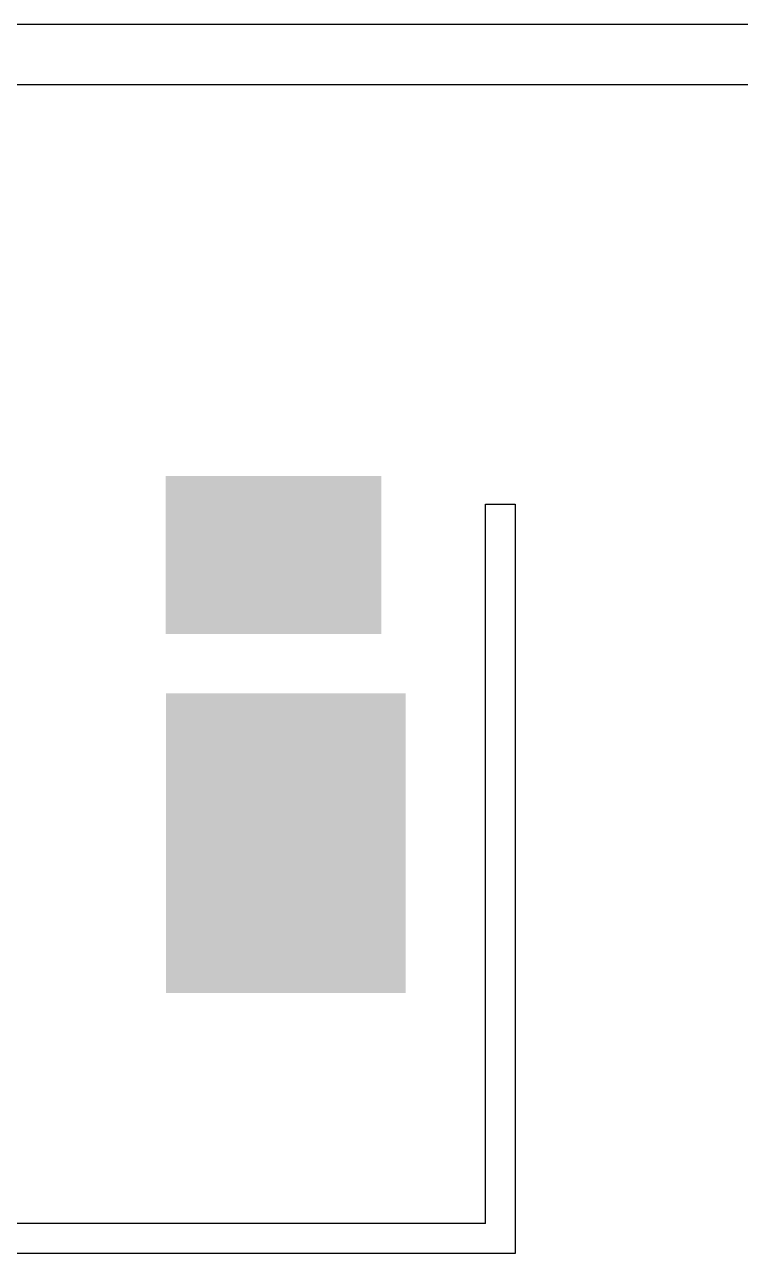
# Model space of a CAD drawing. Extents: x 72 to 672, y 48 to 484.
# Drawn here: x 169.9 to 241.5, y 285 to 408 of the extents above; entities that cross this region are included whole.
import ezdxf

# ---------------------------------------------------------------- set-up
doc = ezdxf.new("R2010")
doc.units = 0
doc.header["$MEASUREMENT"] = 0
doc.layers.get('0').update_dxf_attribs({"linetype": 'CONTINUOUS'})
doc.layers.add('RED', color=1, linetype='CONTINUOUS')
doc.layers.add('WALL', color=3, linetype='CONTINUOUS')

# ---------------------------------------------------------------- blocks, each defined once
blk = doc.blocks.new('CUBE')
blk.add_solid([(0, 0), (1, 0), (0, 1), (1, 1)])
blk = doc.blocks.new('FCHAIR', base_point=(342, 330))
for points in [[(372, 353.99999), (342, 353.99999), (372, 330), (342, 330)], [(372, 353.99999, 12), (342, 353.99999, 12), (372, 330, 12), (342, 330, 12)]]:
    blk.add_solid(points)
for points in [[(342, 330, 15), (347, 335, 15), (342, 350, 15), (347, 350, 15)], [(372, 350, 15), (367, 350, 15), (372, 330, 15), (367, 335, 15)], [(372, 330, 15), (367, 335, 15), (342, 330, 15), (347, 335, 15)]]:
    blk.add_trace(points)

msp = doc.modelspace()

# ---------------------------------------------------------------- linework, layer by layer
at = {"layer": 'WALL'}
for p, q in [((672, 408), (138.3, 408)), ((138.3, 402), (666, 402)), ((216, 288), (216, 360)), ((216, 360), (219, 360)), ((219, 360), (219, 285)), ((216, 288), (78, 288)), ((219, 285), (78, 285))]:
    msp.add_line(p, q, dxfattribs=at)

# ---------------------------------------------------------------- block references
at = {"layer": 'RED', "xscale": 21.60333886639677, "yscale": 15.81781376518222, "zscale": 22}
msp.add_blockref('CUBE', (184, 347), dxfattribs=at)
at = {"layer": 'RED', "rotation": 89.99999999999997}
msp.add_blockref('FCHAIR', (208.04, 311.06), dxfattribs=at)

doc.saveas('drawing.dxf')
